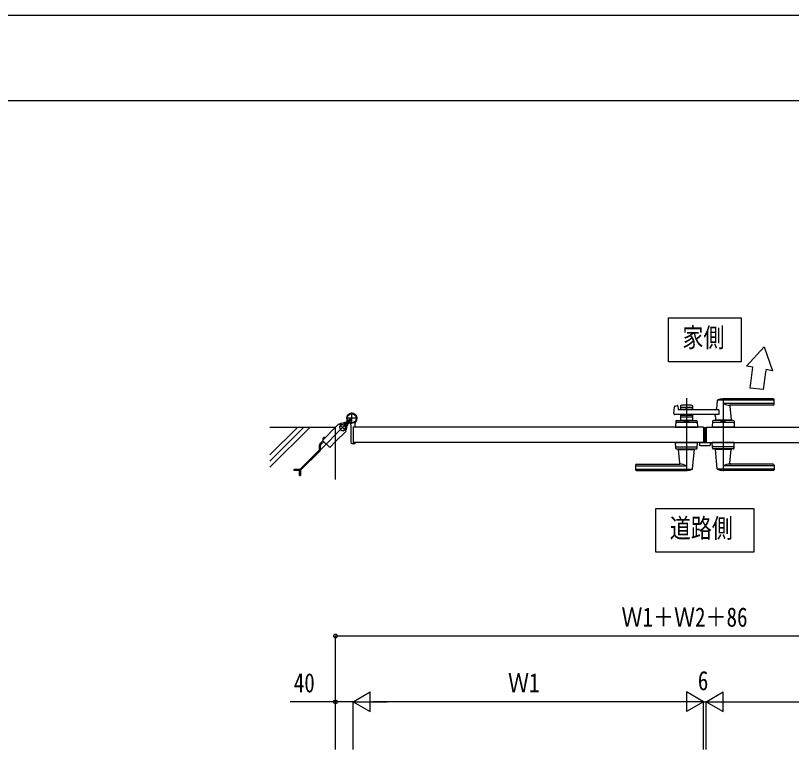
# Model space of a CAD drawing. Units: millimetres, scale not verified. Extents: x -4205 to 4205, y -2970 to 2970.
# Drawn here: x -2384 to -612, y 1275 to 2970 of the extents above; entities that cross this region are included whole.
import ezdxf
from ezdxf.enums import TextEntityAlignment as Align

# ---------------------------------------------------------------- set-up
doc = ezdxf.new("R2010")
doc.units = ezdxf.units.MM
doc.header["$LTSCALE"] = 12
for name, color, linetype in [('0-2_USER1', 3, 'Continuous'), ('0-3_YKK_12', 2, 'Continuous'), ('0-4_YKK_A1', 4, 'Continuous'), ('0-5_YKK_D', 6, 'Continuous'), ('0-6_YKK_ZWAK', 7, 'Continuous')]:
    doc.layers.add(name, color=color, linetype=linetype)
doc.styles.add('ＭＳ ゴシック', font='')
doc.styles.get('ＭＳ ゴシック').set_extended_font_data('MS Gothic')

msp = doc.modelspace()

# ---------------------------------------------------------------- linework, layer by layer
at = {"layer": '0-2_USER1'}
for points in [[(-893.18, 2180.08), (-893.18, 2280.08), (-726.78, 2280.08), (-726.78, 2180.08)], [(-921.98, 1745.08), (-921.98, 1845.08), (-697.98, 1845.08), (-697.98, 1745.08)]]:
    msp.add_lwpolyline(points, close=True, dxfattribs=at)
at = {"layer": '0-3_YKK_12'}
msp.add_line((-809.98, 2031), (-809.98, 1996), dxfattribs=at)
at = {"layer": '0-4_YKK_A1'}
for p, q in [((-674.52, 2214.24), (-714.74, 2169.72)), ((-674.52, 2214.24), (-655.65, 2159.31)), ((-700.4, 2167.2), (-714.74, 2169.72)), ((-655.65, 2159.31), (-670.43, 2161.91)), ((-676.86, 2116.33), (-706.7, 2119.51)), ((-851.98, 2097), (-851.98, 1930)), ((-782.03, 2091.39), (-783.73, 2072.31)), ((-652.98, 2091.98), (-781.77, 2091.98)), ((-767.98, 2097), (-767.98, 1930)), ((-652.98, 2095), (-767.98, 2095)), ((-651.98, 2083), (-651.98, 2094)), ((-880.81, 2061.66), (-879.59, 2077.07)), ((-878.08, 2078.85), (-872.66, 2080.2)), ((-871.42, 2079.28), (-871.03, 2071.45)), ((-865.48, 2079), (-865.48, 2070.5)), ((-865.48, 2076), (-838.48, 2076)), ((-840.48, 2081), (-863.48, 2081)), ((-852.33, 2073.65), (-853.69, 2072.29)), ((-851.62, 2073.65), (-850.27, 2072.29)), ((-838.48, 2079), (-838.48, 2070.5)), ((-652.98, 2084.33), (-767.98, 2084.33)), ((-653.98, 2081), (-753, 2081)), ((-752.81, 2078.81), (-750.01, 2047.32)), ((-1615.98, 2038), (-1615.98, 2064)), ((-778.42, 2070.5), (-870.03, 2070.5)), ((-865.48, 2059.5), (-865.48, 2046)), ((-863.48, 2072), (-854.39, 2072)), ((-863.48, 2058), (-854.39, 2058)), ((-852.33, 2056.35), (-853.69, 2057.71)), ((-851.62, 2056.35), (-850.27, 2057.71)), ((-849.56, 2072), (-840.48, 2072)), ((-849.56, 2058), (-840.48, 2058)), ((-838.48, 2059.5), (-838.48, 2046)), ((-1644.26, 2036.86), (-1645.4, 2037.99)), ((-1628.63, 2041.18), (-1632.22, 2041.18)), ((-1632.22, 2039.18), (-1628.38, 2039.18)), ((-1602.98, 2051), (-1628.98, 2051)), ((-1628.63, 2041.18), (-1627.21, 2042.6)), ((-1627.8, 2034.76), (-1627.8, 2038.6)), ((-1627.53, 2039.45), (-1617.47, 2049.51)), ((-1627.39, 2039.59), (-1622.73, 2044.25)), ((-1626.23, 2044.99), (-1625.95, 2045.27)), ((-1625.8, 2038.35), (-1624.38, 2039.77)), ((-1625.8, 2038.35), (-1625.8, 2034.76)), ((-1624.3, 2044.58), (-1625.06, 2043.82)), ((-1624.82, 2039.33), (-1624.11, 2038.63)), ((-1624.7, 2045.11), (-1621.28, 2048.53)), ((-1620.82, 2048.06), (-1624.3, 2044.58)), ((-1624.11, 2038.63), (-1623.2, 2039.54)), ((-1622.4, 2042.68), (-1623.16, 2041.92)), ((-1618.92, 2046.16), (-1622.4, 2042.68)), ((-1621.99, 2040.75), (-1621.71, 2041.03)), ((-1618.46, 2045.7), (-1621.87, 2042.29)), ((-1621.28, 2048.53), (-1618.46, 2045.7)), ((-1607.98, 2031.8), (-1607.98, 2040.84)), ((-876.54, 2044.07), (-876.98, 2031)), ((-829.25, 2041), (-874.71, 2041)), ((-874.55, 2046), (-829.41, 2046)), ((-865.48, 2054), (-838.48, 2054)), ((-838.48, 2046), (-865.48, 2046)), ((-847.48, 2043.2), (-847.48, 2046)), ((-827.42, 2044.07), (-826.98, 2031)), ((-792.54, 2044.07), (-792.98, 2031)), ((-745.25, 2041), (-790.71, 2041)), ((-745.41, 2046), (-790.55, 2046)), ((-749.98, 2046.99), (-785.98, 2046.99)), ((-785.98, 2046), (-785.98, 2046.99)), ((-785.35, 2054.05), (-785.95, 2047.32)), ((-750.31, 2046.99), (-785.65, 2046.99)), ((-782.98, 2046.99), (-785.15, 2046.99)), ((-772.48, 2043.2), (-772.48, 2046)), ((-750.31, 2046.99), (-752.98, 2046.99)), ((-749.98, 2046), (-749.98, 2046.99)), ((-743.42, 2044.07), (-742.98, 2031)), ((-1802.98, 2031), (-1652.98, 2031)), ((-1739.41, 2031), (-1802.98, 1967.43)), ((-1725.27, 2031), (-1802.98, 1953.29)), ((-1711.13, 2031), (-1802.98, 1939.15)), ((-1630.48, 2036.5), (-1693.07, 1973.91)), ((-1652.98, 1911), (-1652.98, 2031)), ((-1639.14, 2037.04), (-1644.44, 2031.73)), ((-1644.44, 2031.73), (-1642.5, 2024.48)), ((-1643.91, 2036.5), (-1630.48, 2023.07)), ((-1642.5, 2024.48), (-1635.25, 2022.54)), ((-1631.89, 2035.09), (-1639.14, 2037.04)), ((-1635.25, 2022.54), (-1629.94, 2027.84)), ((-1629.94, 2027.84), (-1631.89, 2035.09)), ((-1628.99, 2021.58), (-1630.12, 2022.72)), ((-1617.98, 2036.06), (-1617.98, 1995.5)), ((-1612.98, 2031), (-1612.98, 1996)), ((-1612.68, 2031.3), (-1608.48, 2031.3)), ((-876.98, 2031), (-826.98, 2031)), ((-742.98, 2031), (-792.98, 2031)), ((-1682.23, 2004.11), (-1680.4, 2003.48)), ((-1681.81, 2001.57), (-1682.08, 2002.03)), ((-1680.75, 2002.63), (-1681.81, 2001.57)), ((-1677.92, 2005.46), (-1680.75, 2002.63)), ((-1680.4, 2003.48), (-1679.15, 2003.86)), ((-1679.4, 2006.94), (-1678.77, 2005.11)), ((-1678.77, 2005.11), (-1679.15, 2003.86)), ((-1677.92, 2005.46), (-1676.86, 2006.52)), ((-1676.86, 2006.52), (-1677.32, 2006.79)), ((-1689.79, 1979.86), (-1689.79, 1989.68)), ((-1688.61, 1992.51), (-1681.74, 1999.38)), ((-1687.19, 1979.61), (-1687.19, 1989.43)), ((-1686.6, 1990.85), (-1679.9, 1997.54)), ((-1615.98, 1993.5), (-1608.98, 1993.5)), ((-1612.68, 1995.7), (-1608.48, 1995.7)), ((-1607.98, 1995.2), (-1607.98, 1994.5)), ((-876.54, 1982.93), (-876.98, 1996)), ((-876.98, 1996), (-826.98, 1996)), ((-874.71, 1986), (-829.25, 1986)), ((-827.42, 1982.93), (-826.98, 1996)), ((-821.98, 1996), (-821.98, 1989.5)), ((-821.98, 1996), (-797.98, 1996)), ((-820.98, 1988.5), (-798.98, 1988.5)), ((-797.98, 1996), (-797.98, 1989.5)), ((-792.54, 1982.93), (-792.98, 1996)), ((-742.98, 1996), (-792.98, 1996)), ((-745.25, 1986), (-790.71, 1986)), ((-743.42, 1982.93), (-742.98, 1996)), ((-1733.64, 1935.18), (-1690.37, 1978.45)), ((-1731.98, 1933.17), (-1688.36, 1976.78)), ((-874.55, 1981), (-829.41, 1981)), ((-869.98, 1981), (-869.98, 1980)), ((-869.98, 1980), (-833.98, 1980)), ((-867.15, 1948.18), (-869.96, 1979.67)), ((-837.93, 1935.6), (-834.01, 1979.67)), ((-833.98, 1981), (-833.98, 1980)), ((-745.41, 1981), (-790.55, 1981)), ((-785.98, 1981), (-785.98, 1980)), ((-749.98, 1980), (-785.98, 1980)), ((-782.03, 1935.6), (-785.95, 1979.67)), ((-752.81, 1948.18), (-750, 1979.67)), ((-749.98, 1981), (-749.98, 1980)), ((-1747.29, 1934.59), (-1735.05, 1934.59)), ((-1747.29, 1931.99), (-1747.29, 1934.59)), ((-1734.8, 1931.99), (-1747.29, 1931.99)), ((-1735.75, 1920.45), (-1735.75, 1931.99)), ((-1733.15, 1932.35), (-1733.15, 1920.45)), ((-967.98, 1944), (-967.98, 1933)), ((-966.98, 1942.67), (-851.98, 1942.67)), ((-966.98, 1935.02), (-838.19, 1935.02)), ((-966.98, 1932), (-851.98, 1932)), ((-965.98, 1946), (-866.96, 1946)), ((-652.98, 1935.02), (-781.77, 1935.02)), ((-652.98, 1942.67), (-767.98, 1942.67)), ((-652.98, 1932), (-767.98, 1932)), ((-653.98, 1946), (-753, 1946)), ((-651.98, 1944), (-651.98, 1933)), ((-1735.75, 1920.45), (-1733.15, 1920.45))]:
    msp.add_line(p, q, dxfattribs=at)
for points in [[(-778.42, 2070.5), (-778.42, 2059.5), (-878.81, 2059.5)], [(-1645.4, 2037.99), (-1652.98, 2030.4), (-1682.87, 2000.51), (-1666.47, 1984.11)], [(-1627.65, 2042.16), (-1628.35, 2042.87), (-1627.44, 2043.78)], [(-1625.53, 2044.28), (-1626.59, 2045.34), (-1627.31, 2044.08)], [(-1627.26, 2042.69), (-1625.21, 2043.4), (-1623.97, 2043.02)], [(-1621.87, 2042.29), (-1622.7, 2041.45), (-1625.53, 2044.28), (-1624.7, 2045.11)], [(-1624.29, 2039.72), (-1623.58, 2041.77), (-1623.97, 2043.02)], [(-1622.7, 2041.45), (-1621.64, 2040.39), (-1622.9, 2039.67)], [(-847.48, 2043.2), (-856.48, 2043.2), (-856.48, 2046)], [(-772.48, 2043.2), (-763.48, 2043.2), (-763.48, 2046)], [(-1666.47, 1984.11), (-1652.98, 1997.6), (-1628.99, 2021.58)], [(-812.98, 2031), (-812.98, 1996), (-1612.98, 1996)], [(-812.98, 2031), (-1612.98, 2031), (-1612.98, 1996)], [(-806.98, 2031), (-806.98, 1996), (-6.98, 1996)], [(-806.98, 2031), (-6.98, 2031), (-6.98, 1996)]]:
    msp.add_lwpolyline(points, dxfattribs=at)
for radius in [11.5, 10.35]:
    msp.add_circle((-1615.98, 2051), radius, dxfattribs=at)
for centre, radius, start, end in [((-8701.49, 3199.09), 8067.36, 352.30953, 352.65116), ((-7.37, 2045.01), 673.28, 170.00114, 173.91932), ((-781.04, 2091.31), 1, 113.30607, 174.91858), ((-767.98, 2061), 34, 90, 113.30607), ((-652.98, 2094), 1, 0, 90), ((-652.98, 2090.98), 1, 0, 90), ((-877.6, 2076.91), 2, 104.03624, 175.49449), ((-872.42, 2079.23), 1, 2.86241, 104.03624), ((-863.48, 2079), 2, 90, 180), ((-863.48, 2074), 2, 180, 270), ((-851.98, 2073.29), 0.5, 45, 135), ((-840.48, 2079), 2, 0, 90), ((-840.48, 2074), 2, 270, 0), ((-754.19, 2110.98), 30, 242.63879, 272.27092), ((-750.82, 2079), 2, 90, 185.08142), ((-653.98, 2083), 2, 270, 0), ((-652.98, 2085.33), 1, 270, 0), ((-1615.98, 2051), 11.5, 321.98772, 244.89722), ((-878.81, 2061.5), 2, 175.49449, 270), ((-870.03, 2071.5), 1, 182.86241, 270), ((-863.48, 2056), 2, 90, 180), ((-854.39, 2073), 1, 270, 315), ((-854.39, 2057), 1, 45, 90), ((-851.98, 2056.71), 0.5, 225, 315), ((-849.56, 2073), 1, 225, 270), ((-849.56, 2057), 1, 90, 135), ((-840.48, 2056), 2, 0, 90), ((-790.33, 2054.49), 5, 354.91858, 90), ((-785.72, 2072.49), 2, 270, 354.91858), ((-1637.19, 2029.79), 10, 315, 135), ((-1632.22, 2036.18), 5, 90, 135.40999), ((-1632.22, 2036.18), 3, 90, 110.54093), ((-1628.38, 2040.58), 1.4, 270, 315), ((-1626.4, 2038.6), 1.4, 135, 180), ((-1626.19, 2043.43), 1.3, 150, 210.9647), ((-1619.59, 2047.39), 9, 210.9647, 239.0353), ((-1623.55, 2040.79), 1.3, 239.0353, 300), ((-1622.98, 2036.06), 5, 0.00002, 64.89722), ((-1602.98, 2040.84), 5, 141.98772, 180), ((-874.71, 2039), 2, 90, 178.09085), ((-874.55, 2044), 2, 90, 178.09085), ((-829.41, 2044), 2, 1.90915, 90), ((-829.25, 2039), 2, 1.90915, 90), ((-790.71, 2039), 2, 90, 178.09085), ((-790.55, 2044), 2, 90, 178.09085), ((-785.65, 2047.29), 0.3, 174.91858, 270), ((-750.31, 2047.29), 0.3, 270, 5.08142), ((-745.41, 2044), 2, 1.90915, 90), ((-745.25, 2039), 2, 1.90915, 90), ((-1637.19, 2029.79), 6.5, 84.54354, 275.45646), ((-1637.19, 2029.79), 6.5, 275.45646, 84.54354), ((-1630.8, 2034.76), 3, 339.45907, 0), ((-1630.8, 2034.76), 5, 314.59001, 0), ((-1612.68, 2031), 0.3, 90, 180), ((-1608.48, 2031.8), 0.5, 270, 0), ((-1680.09, 2003.18), 2.3, 171.88409, 210), ((-1678.21, 2002.92), 4.2, 98.11591, 171.88409), ((-1678.47, 2004.8), 2.3, 60, 98.11591), ((-1685.79, 1989.68), 4, 135, 180), ((-1685.19, 1989.43), 2, 135, 180), ((-1615.98, 1995.5), 2, 180, 270), ((-1612.68, 1996), 0.3, 180, 270), ((-1608.98, 1994.5), 1, 270, 0), ((-1608.48, 1995.2), 0.5, 0, 90), ((-874.71, 1988), 2, 181.90915, 270), ((-829.25, 1988), 2, 270, 358.09085), ((-820.98, 1989.5), 1, 180, 270), ((-798.98, 1989.5), 1, 270, 360), ((-790.71, 1988), 2, 181.90915, 270), ((-745.25, 1988), 2, 270, 358.09085), ((-1691.79, 1979.86), 2, 315, 0), ((-1691.19, 1979.61), 4, 315, 0), ((-874.55, 1983), 2, 181.90915, 270), ((-869.66, 1979.7), 0.3, 90, 185.08142), ((-834.31, 1979.7), 0.3, 354.91858, 90), ((-829.41, 1983), 2, 270, 358.09085), ((-790.55, 1983), 2, 181.90915, 270), ((-785.65, 1979.7), 0.3, 90, 185.08142), ((-750.3, 1979.7), 0.3, 354.91858, 90), ((-745.41, 1983), 2, 270, 358.09085), ((-1735.05, 1936.59), 2, 270, 315), ((-1734.8, 1935.99), 4, 270, 315), ((-965.98, 1944), 2, 90, 180), ((-966.98, 1941.67), 1, 90, 180), ((-966.98, 1936.02), 1, 180, 270), ((-966.98, 1933), 1, 180, 270), ((-869.15, 1948), 2, 270, 5.08142), ((-865.77, 1916.02), 30, 62.63879, 92.27092), ((-851.98, 1966), 34, 270, 293.30607), ((-838.93, 1935.69), 1, 293.30607, 354.91858), ((-781.03, 1935.69), 1, 185.08142, 246.69393), ((-767.98, 1966), 34, 246.69393, 270), ((-754.19, 1916.02), 30, 87.72908, 117.36121), ((-750.81, 1948), 2, 174.91858, 270), ((-653.98, 1944), 2, 0, 90), ((-652.98, 1941.67), 1, 0, 90), ((-652.98, 1936.02), 1, 270, 0), ((-652.98, 1933), 1, 270, 0)]:
    msp.add_arc(centre, radius, start, end, dxfattribs=at)
at = {"layer": '0-5_YKK_D'}
for p, q in [((-1652.98, 1295.09), (-1652.98, 1555.13)), ((-1652.98, 1554.13), (33.02, 1554.13)), ((-1612.98, 1404.13), (-1574.01, 1426.63)), ((-1574.01, 1381.63), (-1574.01, 1426.63)), ((-812.98, 1404.13), (-851.95, 1426.63)), ((-851.95, 1426.63), (-851.95, 1381.63)), ((-806.98, 1404.13), (-768.01, 1426.63)), ((-768.01, 1381.63), (-768.01, 1426.63)), ((-1652.98, 1295.09), (-1652.98, 1405.13)), ((-1612.98, 1295.09), (-1612.98, 1405.13)), ((-1612.98, 1295.09), (-1612.98, 1405.13)), ((-1612.98, 1404.13), (-1574.01, 1381.63)), ((-1612.98, 1404.13), (-1535.04, 1404.13)), ((-857.98, 1404.13), (-1567.98, 1404.13)), ((-812.98, 1404.13), (-890.92, 1404.13)), ((-812.98, 1404.13), (-851.95, 1381.63)), ((-812.98, 1404.13), (-829.98, 1404.13)), ((-812.98, 1295.09), (-812.98, 1405.13)), ((-812.98, 1295.09), (-812.98, 1405.13)), ((-812.98, 1404.13), (-806.98, 1404.13)), ((-806.98, 1295.09), (-806.98, 1405.13)), ((-806.98, 1295.09), (-806.98, 1405.13)), ((-806.98, 1404.13), (-789.98, 1404.13)), ((-806.98, 1404.13), (-768.01, 1381.63)), ((-806.98, 1404.13), (-729.04, 1404.13)), ((-761.98, 1404.13), (-51.98, 1404.13))]:
    msp.add_line(p, q, dxfattribs=at)
msp.add_lwpolyline([(-1612.98, 1404.13), (-1652.98, 1404.13), (-1756.38, 1404.13)], dxfattribs=at)
for centre in [(-1652.98, 1554.13), (-1652.98, 1404.13)]:
    msp.add_circle(centre, 4.25, dxfattribs=at)
at = {"layer": '0-6_YKK_ZWAK'}
msp.add_line((3895.02, 2775), (-3904.98, 2775), dxfattribs=at)
msp.add_lwpolyline([(-4205, -2970), (4205, -2970), (4205, 2970), (-4205, 2970)], close=True, dxfattribs=at)

# ---------------------------------------------------------------- texts
at = {"layer": '0-2_USER1', "style": 'ＭＳ ゴシック', "width": 0.8}
for s, p in [('家側', (-861.18, 2200.08)), ('道路側', (-889.98, 1765.08))]:
    msp.add_text(s, height=43.99, dxfattribs=at).set_placement(p, align=Align.BOTTOM_LEFT)
at = {"layer": '0-5_YKK_D', "style": 'ＭＳ ゴシック', "width": 0.8}
for s, p in [('Ｗ1＋Ｗ2＋86', (-1000.38, 1562.13)), ('6', (-825.98, 1417.13)), ('40', (-1748.38, 1412.13)), ('Ｗ1', (-1259.38, 1412.13))]:
    msp.add_text(s, height=43.99, dxfattribs=at).set_placement(p, align=Align.BOTTOM_LEFT)

doc.saveas('drawing.dxf')
